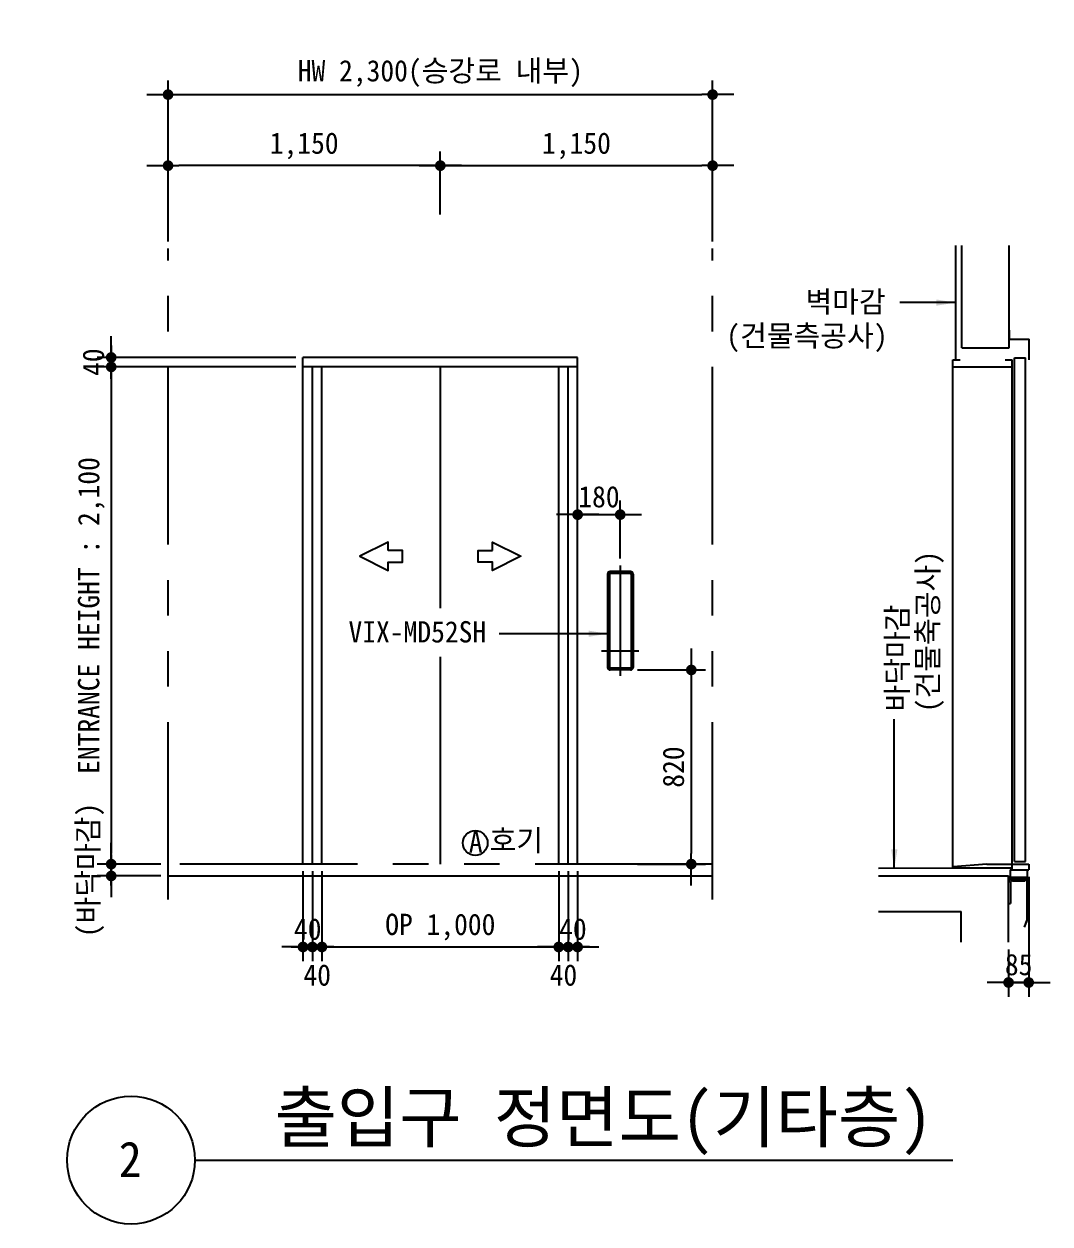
# Model space of a CAD drawing. Extents: x -9109 to 174251, y 57759 to 115528.
# Drawn here: x 148673 to 153006, y 91550 to 96618 of the extents above; entities that cross this region are included whole.
import ezdxf
from ezdxf.enums import TextEntityAlignment as Align

# ---------------------------------------------------------------- set-up
doc = ezdxf.new("R2010")
doc.units = 0
doc.header["$LTSCALE"] = 600
doc.header["$MEASUREMENT"] = 0
doc.linetypes.add('CENTER', pattern=[2, 1.25, -0.25, 0.25, -0.25])
doc.linetypes.add('PHANTOM', pattern=[2.5, 1.25, -0.25, 0.25, -0.25, 0.25, -0.25])
doc.layers.get('0').update_dxf_attribs({"linetype": 'CONTINUOUS'})
for name, color, linetype in [('1', 3, 'CONTINUOUS'), ('3', 1, 'CENTER'), ('4', 6, 'PHANTOM'), ('A-DIMS', 7, 'CONTINUOUS')]:
    doc.layers.add(name, color=color, linetype=linetype)
for name, color, linetype, lineweight in [('A-MKXS-LEAD', 7, 'CONTINUOUS', 25), ('A-XXXX-SYMB', 7, 'CONTINUOUS', 25), ('A-XXXX-TXT1', 3, 'CONTINUOUS', 25), ('A-XXXX-TXT2', 3, 'CONTINUOUS', 25)]:
    doc.layers.add(name, color=color, linetype=linetype, lineweight=lineweight)
doc.styles.add('HY울릉도L', font='')
doc.styles.add('OTIS', font='')
doc.styles.add('굴림', font='')
doc.styles.add('돋움', font='')
doc.styles.add('돋움체', font='')
doc.styles.get('HY울릉도L').set_extended_font_data('Dotum')
doc.styles.get('OTIS').set_extended_font_data('Dotum')
doc.styles.get('굴림').set_extended_font_data('Dotum')
doc.styles.get('돋움').set_extended_font_data('DotumChe')
doc.styles.get('돋움체').set_extended_font_data('DotumChe')
doc.dimstyles.new('CDIM', dxfattribs={"dimtxt": 3, "dimasz": 1.5, "dimexe": 2, "dimexo": 1, "dimgap": 1, "dimtad": 1, "dimdec": 0, "dimrnd": 0.5, "dimzin": 0, "dimdsep": 32, "dimlunit": 6, "dimtxsty": 'HY울릉도L', "dimblk1": '_CIDOT', "dimblk2": '_CIDOT', "dimsah": 1, "dimcen": 5.5, "dimclrd": 2, "dimclre": 2, "dimclrt": 7, "dimadec": 0, "dimazin": 0, "dimtfac": 1, "dimtdec": 0, "dimtix": 1, "dimtmove": 2, "dimatfit": 1, "dimldrblk": '_CIDOT', "dimfxl": 1, "dimtolj": 1, "dimtzin": 0, "dimlwd": -1, "dimarcsym": 0})
doc.dimstyles.new('OTIS', dxfattribs={"dimscale": 100, "dimtxt": 2.25, "dimasz": 2, "dimexe": 0.8, "dimexo": 0.8, "dimgap": 0.7, "dimtad": 1, "dimdsep": 46, "dimtxsty": '굴림', "dimblk": 'DOT', "dimcen": 0, "dimclrd": 3, "dimclre": 3, "dimclrt": 3, "dimadec": 0, "dimazin": 0, "dimtfac": 1, "dimtmove": 0, "dimatfit": 3, "dimfxl": 1, "dimtolj": 1, "dimarcsym": 0})

# ---------------------------------------------------------------- blocks, each defined once
blk = doc.blocks.new('_CIDOT')
at = {"color": 0, "linetype": 'ByBlock'}
blk.add_line((2, 0), (-1, 0), dxfattribs=at)
at = {"color": 0, "linetype": 'ByBlock', "const_width": 0.5}
blk.add_lwpolyline([(-0.25, 0, 1), (0.25, 0, 1)], format="xyb", close=True, dxfattribs=at)
blk = doc.blocks.new('*D524')
at = {"layer": 'A-DIMS', "lineweight": -2, "transparency": 16777216}
for p, q in [((149821, 95169.9), (148981, 95169.9)), ((149251, 93069.9), (148981, 93069.9))]:
    blk.add_line(p, q, dxfattribs=at)
at = {"layer": 'A-DIMS', "transparency": 16777216}
blk.add_line((149041, 95124.9), (149041, 93114.9), dxfattribs=at)
at = {"layer": 'A-DIMS', "transparency": 16777216, "xscale": 45, "yscale": 45, "zscale": 45}
for p, rotation in [((149041, 95169.9), 90), ((149041, 93069.9), 270)]:
    blk.add_blockref('_CIDOT', p, dxfattribs=dict(at, rotation=rotation))
at = {"layer": 'A-DIMS', "color": 3, "transparency": 16777216, "insert": (148957.2, 94119.9), "char_height": 90, "attachment_point": 5, "rotation": 90, "style": '돋움체'}
blk.add_mtext('\\A1;ENTRANCE HEIGHT : 2,100', dxfattribs=at)
blk = doc.blocks.new('*D526')
at = {"layer": 'A-DIMS', "lineweight": -2, "transparency": 16777216}
for p, q in [((149281, 95699.9), (149281, 96079.9)), ((150431, 95813.9), (150431, 96079.9))]:
    blk.add_line(p, q, dxfattribs=at)
at = {"layer": 'A-DIMS', "transparency": 16777216}
blk.add_line((150386, 96019.9), (149326, 96019.9), dxfattribs=at)
at = {"layer": 'A-DIMS', "transparency": 16777216, "xscale": 45, "yscale": 45, "zscale": 45, "rotation": 180}
blk.add_blockref('_CIDOT', (149281, 96019.9), dxfattribs=at)
at = {"layer": 'A-DIMS', "transparency": 16777216, "xscale": 45, "yscale": 45, "zscale": 45}
blk.add_blockref('_CIDOT', (150431, 96019.9), dxfattribs=at)
at = {"layer": 'A-DIMS', "color": 3, "transparency": 16777216, "insert": (149856, 96103.5), "char_height": 90, "attachment_point": 5, "style": '돋움체'}
blk.add_mtext('\\A1;1,150', dxfattribs=at)
blk = doc.blocks.new('*D527')
at = {"layer": 'A-DIMS', "lineweight": -2, "transparency": 16777216}
for p, q in [((150431, 95813.9), (150431, 96079.9)), ((151581, 95699.9), (151581, 96079.9))]:
    blk.add_line(p, q, dxfattribs=at)
at = {"layer": 'A-DIMS', "transparency": 16777216}
blk.add_line((150476, 96019.9), (151536, 96019.9), dxfattribs=at)
at = {"layer": 'A-DIMS', "transparency": 16777216, "xscale": 45, "yscale": 45, "zscale": 45, "rotation": 180}
blk.add_blockref('_CIDOT', (150431, 96019.9), dxfattribs=at)
at = {"layer": 'A-DIMS', "transparency": 16777216, "xscale": 45, "yscale": 45, "zscale": 45}
blk.add_blockref('_CIDOT', (151581, 96019.9), dxfattribs=at)
at = {"layer": 'A-DIMS', "color": 3, "transparency": 16777216, "insert": (151006, 96103.5), "char_height": 90, "attachment_point": 5, "style": '돋움체'}
blk.add_mtext('\\A1;1,150', dxfattribs=at)
blk = doc.blocks.new('*D528')
at = {"layer": 'A-DIMS', "lineweight": -2, "transparency": 16777216}
for p, q in [((149281, 95699.9), (149281, 96379.9)), ((151581, 95699.9), (151581, 96379.9))]:
    blk.add_line(p, q, dxfattribs=at)
at = {"layer": 'A-DIMS', "transparency": 16777216}
blk.add_line((149326, 96319.9), (151536, 96319.9), dxfattribs=at)
at = {"layer": 'A-DIMS', "transparency": 16777216, "xscale": 45, "yscale": 45, "zscale": 45, "rotation": 180}
blk.add_blockref('_CIDOT', (149281, 96319.9), dxfattribs=at)
at = {"layer": 'A-DIMS', "transparency": 16777216, "xscale": 45, "yscale": 45, "zscale": 45}
blk.add_blockref('_CIDOT', (151581, 96319.9), dxfattribs=at)
at = {"layer": 'A-DIMS', "color": 3, "transparency": 16777216, "insert": (150431, 96408.8), "char_height": 90, "attachment_point": 5, "style": '돋움체'}
blk.add_mtext('\\A1;HW 2,300(승강로 내부)', dxfattribs=at)
blk = doc.blocks.new('*D534')
at = {"layer": 'A-DIMS', "lineweight": -2, "transparency": 16777216}
for p, q in [((149931, 93039.9), (149931, 92659.9)), ((150931, 93039.9), (150931, 92659.9))]:
    blk.add_line(p, q, dxfattribs=at)
at = {"layer": 'A-DIMS', "transparency": 16777216}
blk.add_line((149976, 92719.9), (150886, 92719.9), dxfattribs=at)
at = {"layer": 'A-DIMS', "transparency": 16777216, "xscale": 45, "yscale": 45, "zscale": 45, "rotation": 180}
blk.add_blockref('_CIDOT', (149931, 92719.9), dxfattribs=at)
at = {"layer": 'A-DIMS', "transparency": 16777216, "xscale": 45, "yscale": 45, "zscale": 45}
blk.add_blockref('_CIDOT', (150931, 92719.9), dxfattribs=at)
at = {"layer": 'A-DIMS', "color": 3, "transparency": 16777216, "insert": (150431, 92803.8), "char_height": 90, "attachment_point": 5, "style": '돋움체'}
blk.add_mtext('\\A1;OP 1,000', dxfattribs=at)
blk = doc.blocks.new('*D535')
at = {"layer": 'A-DIMS', "lineweight": -2, "transparency": 16777216}
for p, q in [((149851, 93039.9), (149851, 92659.9)), ((149891, 93039.9), (149891, 92659.9))]:
    blk.add_line(p, q, dxfattribs=at)
at = {"layer": 'A-DIMS', "transparency": 16777216}
for p, q in [((149806, 92719.9), (149761, 92719.9)), ((149891, 92719.9), (149851, 92719.9)), ((149936, 92719.9), (149981, 92719.9))]:
    blk.add_line(p, q, dxfattribs=at)
at = {"layer": 'A-DIMS', "transparency": 16777216, "xscale": 45, "yscale": 45, "zscale": 45, "rotation": 180}
blk.add_blockref('_CIDOT', (149891, 92719.9), dxfattribs=at)
at = {"layer": 'A-DIMS', "transparency": 16777216, "xscale": 45, "yscale": 45, "zscale": 45}
blk.add_blockref('_CIDOT', (149851, 92719.9), dxfattribs=at)
at = {"layer": 'A-DIMS', "color": 3, "transparency": 16777216, "insert": (149871, 92795), "char_height": 90, "attachment_point": 5, "style": '돋움체'}
blk.add_mtext('\\A1;40', dxfattribs=at)
blk = doc.blocks.new('*D536')
at = {"layer": 'A-DIMS', "lineweight": -2, "transparency": 16777216}
for p, q in [((149891, 93039.9), (149891, 92659.9)), ((149931, 93039.9), (149931, 92659.9))]:
    blk.add_line(p, q, dxfattribs=at)
at = {"layer": 'A-DIMS', "transparency": 16777216}
for p, q in [((149846, 92719.9), (149801, 92719.9)), ((149891, 92719.9), (149931, 92719.9)), ((149976, 92719.9), (150021, 92719.9))]:
    blk.add_line(p, q, dxfattribs=at)
at = {"layer": 'A-DIMS', "transparency": 16777216, "xscale": 45, "yscale": 45, "zscale": 45, "rotation": 180}
blk.add_blockref('_CIDOT', (149931, 92719.9), dxfattribs=at)
at = {"layer": 'A-DIMS', "transparency": 16777216, "xscale": 45, "yscale": 45, "zscale": 45}
blk.add_blockref('_CIDOT', (149891, 92719.9), dxfattribs=at)
at = {"layer": 'A-DIMS', "color": 3, "transparency": 16777216, "insert": (149911, 92600.9), "char_height": 90, "attachment_point": 5, "style": '돋움체'}
blk.add_mtext('\\A1;40', dxfattribs=at)
blk = doc.blocks.new('*D537')
at = {"layer": 'A-DIMS', "lineweight": -2, "transparency": 16777216}
for p, q in [((150971, 93039.9), (150971, 92659.9)), ((151011, 93039.9), (151011, 92659.9))]:
    blk.add_line(p, q, dxfattribs=at)
at = {"layer": 'A-DIMS', "transparency": 16777216}
for p, q in [((150926, 92719.9), (150881, 92719.9)), ((150971, 92719.9), (151011, 92719.9)), ((151056, 92719.9), (151101, 92719.9))]:
    blk.add_line(p, q, dxfattribs=at)
at = {"layer": 'A-DIMS', "transparency": 16777216, "xscale": 45, "yscale": 45, "zscale": 45, "rotation": 180}
blk.add_blockref('_CIDOT', (151011, 92719.9), dxfattribs=at)
at = {"layer": 'A-DIMS', "transparency": 16777216, "xscale": 45, "yscale": 45, "zscale": 45}
blk.add_blockref('_CIDOT', (150971, 92719.9), dxfattribs=at)
at = {"layer": 'A-DIMS', "color": 3, "transparency": 16777216, "insert": (150991, 92795), "char_height": 90, "attachment_point": 5, "style": '돋움체'}
blk.add_mtext('\\A1;40', dxfattribs=at)
blk = doc.blocks.new('*D538')
at = {"layer": 'A-DIMS', "lineweight": -2, "transparency": 16777216}
for p, q in [((150931, 93039.9), (150931, 92659.9)), ((150971, 93039.9), (150971, 92659.9))]:
    blk.add_line(p, q, dxfattribs=at)
at = {"layer": 'A-DIMS', "transparency": 16777216}
for p, q in [((150886, 92719.9), (150841, 92719.9)), ((150971, 92719.9), (150931, 92719.9)), ((151016, 92719.9), (151061, 92719.9))]:
    blk.add_line(p, q, dxfattribs=at)
at = {"layer": 'A-DIMS', "transparency": 16777216, "xscale": 45, "yscale": 45, "zscale": 45, "rotation": 180}
blk.add_blockref('_CIDOT', (150971, 92719.9), dxfattribs=at)
at = {"layer": 'A-DIMS', "transparency": 16777216, "xscale": 45, "yscale": 45, "zscale": 45}
blk.add_blockref('_CIDOT', (150931, 92719.9), dxfattribs=at)
at = {"layer": 'A-DIMS', "color": 3, "transparency": 16777216, "insert": (150951, 92600.9), "char_height": 90, "attachment_point": 5, "style": '돋움체'}
blk.add_mtext('\\A1;40', dxfattribs=at)
blk = doc.blocks.new('*D541')
at = {"layer": 'A-DIMS', "transparency": 16777216}
for p, q in [((149041, 93114.9), (149041, 93159.9)), ((149041, 93069.9), (149041, 93019.9)), ((149041, 92974.9), (149041, 92929.9))]:
    blk.add_line(p, q, dxfattribs=at)
at = {"layer": 'A-DIMS', "lineweight": -2, "transparency": 16777216}
for p, q in [((149251, 93069.9), (148981, 93069.9)), ((149251, 93019.9), (148981, 93019.9))]:
    blk.add_line(p, q, dxfattribs=at)
at = {"layer": 'A-DIMS', "transparency": 16777216, "xscale": 45, "yscale": 45, "zscale": 45}
for p, rotation in [((149041, 93069.9), 270), ((149041, 93019.9), 90)]:
    blk.add_blockref('_CIDOT', p, dxfattribs=dict(at, rotation=rotation))
at = {"layer": 'A-DIMS', "color": 3, "transparency": 16777216, "insert": (148954.3, 93044.9), "char_height": 90, "attachment_point": 5, "rotation": 90, "style": '돋움체'}
blk.add_mtext('\\A1;(바닥마감)', dxfattribs=at)
blk = doc.blocks.new('방향')
at = {"layer": '1'}
blk.add_lwpolyline([(-220, 25), (-220, 60), (-340, 0), (-220, -60), (-220, -25), (-160, -25), (-160, 25)], close=True, dxfattribs=at)
blk = doc.blocks.new('*D543')
at = {"layer": 'A-DIMS', "transparency": 16777216}
for p, q in [((149041, 95254.9), (149041, 95299.9)), ((149041, 95169.9), (149041, 95209.9)), ((149041, 95124.9), (149041, 95079.9))]:
    blk.add_line(p, q, dxfattribs=at)
at = {"layer": 'A-DIMS', "lineweight": -2, "transparency": 16777216}
for p, q in [((149821, 95209.9), (148981, 95209.9)), ((149821, 95169.9), (148981, 95169.9))]:
    blk.add_line(p, q, dxfattribs=at)
at = {"layer": 'A-DIMS', "transparency": 16777216, "xscale": 45, "yscale": 45, "zscale": 45}
for p, rotation in [((149041, 95169.9), 90), ((149041, 95209.9), 270)]:
    blk.add_blockref('_CIDOT', p, dxfattribs=dict(at, rotation=rotation))
at = {"layer": 'A-DIMS', "color": 3, "transparency": 16777216, "insert": (148965.9, 95189.9), "char_height": 90, "attachment_point": 5, "rotation": 90, "style": '돋움체'}
blk.add_mtext('\\A1;40', dxfattribs=at)
blk = doc.blocks.new('*D544')
at = {"layer": 'A-DIMS', "lineweight": -2, "transparency": 16777216}
for p, q in [((152916, 93016.2), (152916, 92509.9)), ((152831, 92709.9), (152831, 92509.9))]:
    blk.add_line(p, q, dxfattribs=at)
at = {"layer": 'A-DIMS', "transparency": 16777216}
for p, q in [((152786, 92569.9), (152741, 92569.9)), ((152916, 92569.9), (152831, 92569.9)), ((152961, 92569.9), (153006, 92569.9))]:
    blk.add_line(p, q, dxfattribs=at)
at = {"layer": 'A-DIMS', "transparency": 16777216, "xscale": 45, "yscale": 45, "zscale": 45}
blk.add_blockref('_CIDOT', (152831, 92569.9), dxfattribs=at)
at = {"layer": 'A-DIMS', "transparency": 16777216, "xscale": 45, "yscale": 45, "zscale": 45, "rotation": 180}
blk.add_blockref('_CIDOT', (152916, 92569.9), dxfattribs=at)
at = {"layer": 'A-DIMS', "color": 3, "transparency": 16777216, "insert": (152873.5, 92645), "char_height": 90, "attachment_point": 5, "style": '돋움체'}
blk.add_mtext('\\A1;85', dxfattribs=at)
blk = doc.blocks.new('*D547')
at = {"layer": 'A-DIMS', "lineweight": -2, "transparency": 16777216}
for p, q in [((151011, 94360.9), (151011, 94605.9)), ((151191, 94360.9), (151191, 94605.9))]:
    blk.add_line(p, q, dxfattribs=at)
at = {"layer": 'A-DIMS', "transparency": 16777216}
for p, q in [((150966, 94545.9), (150921, 94545.9)), ((151011, 94545.9), (151191, 94545.9)), ((151236, 94545.9), (151281, 94545.9))]:
    blk.add_line(p, q, dxfattribs=at)
at = {"layer": 'A-DIMS', "transparency": 16777216, "xscale": 45, "yscale": 45, "zscale": 45}
blk.add_blockref('_CIDOT', (151011, 94545.9), dxfattribs=at)
at = {"layer": 'A-DIMS', "transparency": 16777216, "xscale": 45, "yscale": 45, "zscale": 45, "rotation": 180}
blk.add_blockref('_CIDOT', (151191, 94545.9), dxfattribs=at)
at = {"layer": 'A-DIMS', "color": 3, "transparency": 16777216, "insert": (151101, 94621), "char_height": 90, "attachment_point": 5, "style": '돋움체'}
blk.add_mtext('\\A1;180', dxfattribs=at)
blk = doc.blocks.new('VIX')
for p, q in [((-54, 325), (-54, -69)), ((43, 336), (-43, 336)), ((54, 325), (54, -69)), ((43, -80), (-43, -80))]:
    blk.add_line(p, q)
for centre, start, end in [((-43, 325), 90, 180), ((43, 325), 0, 90), ((-43, -69), 180, 270), ((43, -69), 270, 0)]:
    blk.add_arc(centre, 11, start, end)
at = {"layer": '1'}
for p, q in [((-54, 325.5), (-46, 325.5)), ((-54, 325), (-46, 325)), ((-48, 325), (-48, -69)), ((-46, 325), (-46, -69)), ((43, 330), (-43, 330)), ((43.2, 328), (-43, 328)), ((54, 325.5), (46, 325.5)), ((46, 325), (46, -69)), ((54, 325), (46, 325)), ((48, 325), (48, -69)), ((-54, -69), (-46, -69)), ((-54, -69.5), (-46, -69.5)), ((43, -72), (-43, -72)), ((43, -74), (-43, -74)), ((54, -69), (46, -69)), ((54, -69.5), (46, -69.5))]:
    blk.add_line(p, q, dxfattribs=at)
for centre, radius, start, end in [((-43, 325), 5, 90, 174.2608), ((-43, 325), 3, 90, 180), ((43, 325), 5, 5.7392, 90), ((43, 325), 3, 0, 90), ((-43, -69), 5, 185.7392, 270), ((-43, -69), 3, 180, 270), ((43, -69), 3, 270, 0), ((43, -69), 5, 270, 354.2608)]:
    blk.add_arc(centre, radius, start, end, dxfattribs=at)
at = {"layer": '3'}
for p, q in [((0, 361), (0, -105)), ((79, 0), (-79, 0))]:
    blk.add_line(p, q, dxfattribs=at)
blk = doc.blocks.new('*D548')
at = {"layer": 'A-DIMS', "lineweight": -2, "transparency": 16777216}
for p, q in [((151264, 93889.9), (151551, 93889.9)), ((151264, 93069.9), (151551, 93069.9))]:
    blk.add_line(p, q, dxfattribs=at)
at = {"layer": 'A-DIMS', "transparency": 16777216}
blk.add_line((151491, 93844.9), (151491, 93114.9), dxfattribs=at)
at = {"layer": 'A-DIMS', "transparency": 16777216, "xscale": 45, "yscale": 45, "zscale": 45}
for p, rotation in [((151491, 93889.9), 90), ((151491, 93069.9), 270)]:
    blk.add_blockref('_CIDOT', p, dxfattribs=dict(at, rotation=rotation))
at = {"layer": 'A-DIMS', "color": 3, "transparency": 16777216, "insert": (151415.9, 93479.9), "char_height": 90, "attachment_point": 5, "rotation": 90, "style": '돋움체'}
blk.add_mtext('\\A1;820', dxfattribs=at)

msp = doc.modelspace()

# ---------------------------------------------------------------- linework, layer by layer
for p, q in [((152633, 95249.9), (152633, 95683.1)), ((152833, 95249.9), (152833, 95683.1)), ((152834.9, 95285.3), (152834.9, 95325.8)), ((152862.1, 95285.3), (152834.9, 95285.3)), ((152841.7, 95287.4), (152918, 95287.4)), ((152918, 95199.8), (152918, 95287.4)), ((152633, 95249.9), (152833, 95249.9)), ((149851, 93069.9), (149851, 95209.9)), ((151011, 95209.9), (149851, 95209.9)), ((151011, 93069.9), (151011, 95209.9)), ((152596, 93052.9), (152596, 95199.9)), ((152596, 95199.9), (152626, 95199.9)), ((152816, 95199.9), (152846, 95199.9)), ((152846, 93046.2), (152846, 95199.9)), ((152856, 93080.9), (152856, 95208.9)), ((152856, 95208.9), (152903, 95208.9)), ((152856, 95208.9), (152903, 95208.9)), ((152903, 93080.9), (152903, 95208.9)), ((151011, 95169.9), (149851, 95169.9)), ((149891, 93069.9), (149891, 95169.9)), ((149931, 93069.9), (149931, 95169.9)), ((150431, 95169.9), (150431, 94151.2)), ((150931, 93069.9), (150931, 95169.9)), ((150971, 93069.9), (150971, 95169.9)), ((152596, 95169.9), (152846, 95169.9)), ((150431, 93945.9), (150431, 93069.9)), ((152597.1, 93054), (152846, 93054)), ((152846, 93069.9), (152916, 93069.9)), ((149281, 93019.9), (151581, 93019.9)), ((152281, 93019.9), (152831, 93019.9)), ((152831, 92739.9), (152831, 93019.9)), ((152838.1, 93007.8), (152909.8, 93007.8)), ((152908.6, 93007.8), (152908.6, 92834)), ((152909.8, 93046.2), (152909.8, 93007.8)), ((152909.8, 93007.8), (152909.8, 92834)), ((152839, 92991.8), (152839, 92904.1)), ((152847, 92999.8), (152901.6, 92999.8)), ((152831, 92904.1), (152839, 92904.1)), ((152281, 92869.9), (152631, 92869.9)), ((152631, 92739.9), (152631, 92869.9)), ((152908.7, 92834.5), (152896.3, 92804)), ((152897.4, 92803.5), (152896.3, 92804)), ((152909.8, 92834), (152897.4, 92803.5))]:
    msp.add_line(p, q)
at = {"color": 7}
for p, q in [((152843.2, 93069.9), (152846, 93069.9)), ((152856, 93080.9), (152903, 93080.9)), ((152916, 93069.9), (152916, 93046.2)), ((152838.1, 93046.2), (152838.1, 93007.8)), ((152838.1, 93046.2), (152916, 93046.2)), ((152838.1, 93015.4), (152909.8, 93015.4)), ((152901.6, 93007.8), (152901.6, 92999.8))]:
    msp.add_line(p, q, dxfattribs=at)
for radius in [16, 8]:
    msp.add_arc((152847, 92991.8), radius, 90, 180)
at = {"layer": '1'}
msp.add_circle((150578.3, 93159.2), 52.5, dxfattribs=at)
at = {"layer": '4'}
for p, q in [((149281, 92919.9), (149281, 95669.9)), ((151581, 92919.9), (151581, 95669.9)), ((152606.3, 95683.1), (152606.3, 95199.9)), ((151581, 93069.9), (149281, 93069.9)), ((152738.9, 93069.9), (152597.1, 93058.1)), ((152738.9, 93069.9), (152846, 93069.9)), ((152596, 93052.9), (152281, 93051.4))]:
    msp.add_line(p, q, dxfattribs=at)
at = {"layer": 'A-XXXX-SYMB'}
msp.add_line((149394.7, 91819.9), (152595.4, 91819.9), dxfattribs=at)
msp.add_circle((149124.7, 91819.9), 270, dxfattribs=at)

# ---------------------------------------------------------------- block references
msp.add_blockref('VIX', (151191, 93969.9))
at = {"layer": '1'}
msp.add_blockref('방향', (150431, 94369.9), dxfattribs=at)
at = {"layer": '1', "xscale": -1}
msp.add_blockref('방향', (150431, 94369.9), dxfattribs=at)

# ---------------------------------------------------------------- texts
at = {"layer": 'A-XXXX-TXT1', "style": '돋움체'}
msp.add_text('출입구 정면도(기타층)', height=210, dxfattribs=at).set_placement((152509.6, 91833.5), align=Align.BOTTOM_RIGHT)
msp.add_text('2', height=150, dxfattribs=at).set_placement((149121.2, 91823.2), align=Align.MIDDLE)
at = {"layer": 'A-XXXX-TXT2', "style": '돋움'}
for s, p in [('벽마감', (151973.1, 95399.6)), ('(건물측공사)', (151638.9, 95256.3)), ('VIX-MD52SH', (150043.1, 94006)), ('호기', (150639.1, 93125.7))]:
    msp.add_text(s, height=90, dxfattribs=at).set_placement(p)
for s, p in [('(건물축공사)', (152534.1, 93711.5)), ('바닥마감', (152405.4, 93714.3))]:
    msp.add_text(s, height=90, rotation=90, dxfattribs=at).set_placement(p)
msp.add_text('A', height=90, dxfattribs=at).set_placement((150580.5, 93163.5), align=Align.MIDDLE_CENTER)

# ---------------------------------------------------------------- dimensions: what is measured, and where the dimension line sits
at = {"layer": 'A-DIMS'}
for base, p1, p2, text, picture, middle in [((151581, 96319.9), (149281, 95669.9), (151581, 95669.9), 'HW <>(승강로 내부)', '*D528', (150431, 96408.8)), ((150931, 92719.9), (149931, 93069.9), (150931, 93069.9), 'OP <>', '*D534', (150431, 92803.8))]:
    dim = msp.add_linear_dim(base=base, p1=p1, p2=p2, text=text, dimstyle='CDIM', override={"dimscale": 30, "dimtxsty": '돋움체', "dimclrd": 256, "dimclre": 256, "dimclrt": 3}, dxfattribs=at)
    dim.commit()
    dim.dimension.update_dxf_attribs({"geometry": picture, "text_midpoint": middle})
for base, p1, p2, picture, middle in [((149281, 96019.9), (150431, 95783.9), (149281, 95669.9), '*D526', (149856, 96103.5)), ((151191, 94545.9), (151011, 94330.9), (151191, 94330.9), '*D547', (151101, 94621)), ((149851, 92719.9), (149891, 93069.9), (149851, 93069.9), '*D535', (149871, 92795)), ((152831, 92569.9), (152916, 93046.2), (152831, 92739.9), '*D544', (152873.5, 92645))]:
    dim = msp.add_linear_dim(base=base, p1=p1, p2=p2, dimstyle='CDIM', override={"dimscale": 30, "dimtxsty": '돋움체', "dimclrd": 256, "dimclre": 256, "dimclrt": 3}, dxfattribs=at)
    dim.commit()
    dim.dimension.update_dxf_attribs({"geometry": picture, "text_midpoint": middle})
for base, p1, p2, angle, picture, middle in [((151581, 96019.9), (150431, 95783.9), (151581, 95669.9), 180, '*D527', (151006, 96103.5)), ((149041, 95209.9), (149851, 95169.9), (149851, 95209.9), 90, '*D543', (148965.9, 95189.9)), ((151491, 93069.9), (151234, 93889.9), (151234, 93069.9), 90, '*D548', (151415.9, 93479.9)), ((151011, 92719.9), (150971, 93069.9), (151011, 93069.9), 180, '*D537', (150991, 92795))]:
    dim = msp.add_linear_dim(base=base, p1=p1, p2=p2, angle=angle, dimstyle='CDIM', override={"dimscale": 30, "dimtxsty": '돋움체', "dimclrd": 256, "dimclre": 256, "dimclrt": 3}, dxfattribs=at)
    dim.commit()
    dim.dimension.update_dxf_attribs({"geometry": picture, "text_midpoint": middle})
for base, p1, p2, text, picture, middle in [((149041, 93069.9), (149851, 95169.9), (149281, 93069.9), 'ENTRANCE HEIGHT : <>', '*D524', (148957.2, 94119.9)), ((149041, 93019.9), (149281, 93069.9), (149281, 93019.9), '(바닥마감)', '*D541', (148954.3, 93044.9))]:
    dim = msp.add_linear_dim(base=base, p1=p1, p2=p2, angle=90, text=text, dimstyle='CDIM', override={"dimscale": 30, "dimtxsty": '돋움체', "dimclrd": 256, "dimclre": 256, "dimclrt": 3}, dxfattribs=at)
    dim.commit()
    dim.dimension.update_dxf_attribs({"geometry": picture, "text_midpoint": middle})
dim = msp.add_linear_dim(base=(149931, 92719.9), p1=(149891, 93069.9), p2=(149931, 93069.9), dimstyle='CDIM', override={"dimscale": 30, "dimtxsty": '돋움체', "dimclrd": 256, "dimclre": 256, "dimclrt": 3}, dxfattribs=at)
dim.commit()
dim.dimension.update_dxf_attribs({"geometry": '*D536', "text_midpoint": (149911, 92600.9), "dimtype": 160})
dim = msp.add_linear_dim(base=(150931, 92719.9), p1=(150971, 93069.9), p2=(150931, 93069.9), angle=180, dimstyle='CDIM', override={"dimscale": 30, "dimtxsty": '돋움체', "dimclrd": 256, "dimclre": 256, "dimclrt": 3}, dxfattribs=at)
dim.commit()
dim.dimension.update_dxf_attribs({"geometry": '*D538', "text_midpoint": (150951, 92600.9), "dimtype": 160})

# ---------------------------------------------------------------- leaders
at = {"layer": 'A-MKXS-LEAD'}
for points in [[(152606.3, 95441.5), (152371.4, 95441.5)], [(151137, 94043), (150679, 94043)], [(152348.3, 93051.7), (152348.3, 93681.6)]]:
    msp.add_leader(points, dimstyle='OTIS', override={"dimscale": 40, "dimtad": 0, "dimtxsty": 'OTIS', "dimclrd": 256, "dimatfit": 0}, dxfattribs=at)

doc.saveas('drawing.dxf')
